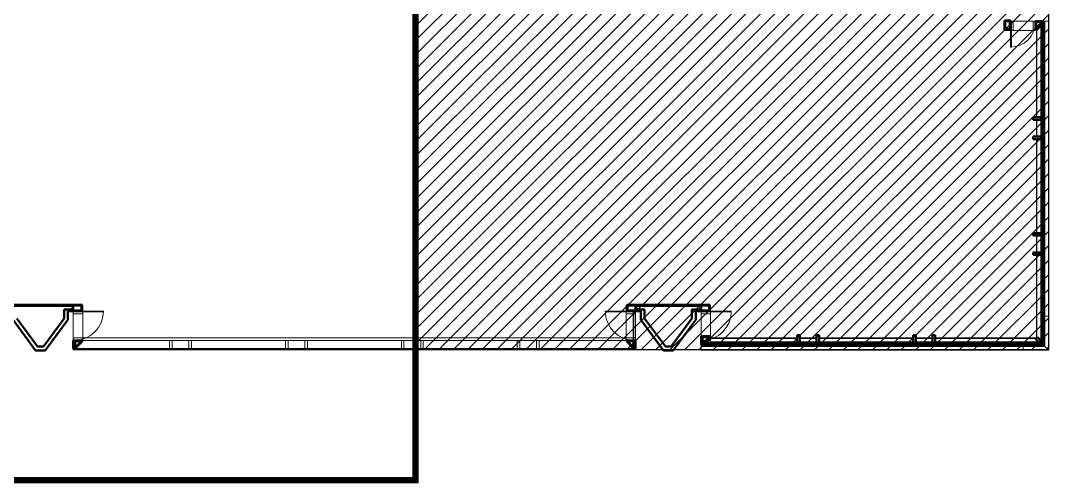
# Model space of a CAD drawing. Header units: millimetres. Extents: x 8533 to 398112, y -117646 to 105276.
# Drawn here: x 24842 to 56766, y -117646 to -103261 of the extents above; entities that cross this region are included whole.
import ezdxf

# ---------------------------------------------------------------- set-up
doc = ezdxf.new("R2010")
doc.units = ezdxf.units.MM
doc.linetypes.add('DASH', pattern=[0.35, 0.25, -0.1])
for name, color, linetype, lineweight in [('A-DOOR', 31, 'Continuous', 13), ('A-FLOR', 192, 'Continuous', 13), ('A-GLAZ', 151, 'Continuous', 13), ('A-GLAZ-CURT', 52, 'Continuous', 13), ('A-GLAZ-CWMG', 51, 'Continuous', 13), ('A-WALL', 113, 'Continuous', 13), ('A-WALL-PATT', 111, 'Continuous', 13)]:
    doc.layers.add(name, color=color, linetype=linetype, lineweight=lineweight)
pattern_1 = [(0, (0, 0), (0, 100), [])]

# ---------------------------------------------------------------- blocks, each defined once
blk = doc.blocks.new('大门构件2 - 大门构件-1944663-10F_ARC_46_000_')
at = {"layer": 'A-WALL', "lineweight": 50}
for p, q in [((26460, -53610), (24460, -53610)), ((26460, -53640), (26460, -53610)), ((43960, -53610), (43960, -53640)), ((45960, -53610), (43960, -53610)), ((45960, -53640), (45960, -53610)), ((24460, -53640), (26460, -53640)), ((26460, -53750), (26195, -53750)), ((26195, -53750), (26195, -54033)), ((26310, -54070), (26310, -53800)), ((26310, -53800), (26460, -53800)), ((26460, -53800), (26460, -53750)), ((43960, -53640), (45960, -53640)), ((44225, -53750), (43960, -53750)), ((43960, -53750), (43960, -53800)), ((43960, -53800), (44110, -53800)), ((44110, -53800), (44110, -54070)), ((44225, -54033), (44225, -53750)), ((45960, -53750), (45695, -53750)), ((45695, -53750), (45695, -54029)), ((45810, -54070), (45810, -53800)), ((45810, -53800), (45960, -53800)), ((45960, -53800), (45960, -53750)), ((24610, -54070), (25310, -55020)), ((25368, -54905), (24725, -54029)), ((26195, -54033), (25552, -54905)), ((25610, -55020), (26310, -54070)), ((44110, -54070), (44810, -55020)), ((44868, -54905), (44225, -54033)), ((45695, -54029), (45052, -54905)), ((45110, -55020), (45810, -54070)), ((25552, -54905), (25368, -54905)), ((45052, -54905), (44868, -54905)), ((25310, -55020), (25610, -55020)), ((44810, -55020), (45110, -55020))]:
    blk.add_line(p, q, dxfattribs=at)
blk = doc.blocks.new('G2 - G26-1945658-10F_ARC_46_000_')
at = {"layer": 'A-WALL-PATT'}
h = blk.add_hatch(dxfattribs=at)
h.set_pattern_fill('FP_1', color=256, style=0, pattern_type=2)
h.set_pattern_definition(pattern_1)
h.paths.add_polyline_path([(56565, -53956), (56598, -53956), (56598, -44791), (56555, -44791), (56555, -53956)], flags=0)
h = blk.add_hatch(dxfattribs=at)
h.set_pattern_fill('FP_1', color=256, style=0, pattern_type=2)
h.set_pattern_definition(pattern_1)
h.paths.add_polyline_path([(56455, -54847), (56598, -54847), (56598, -53956), (56555, -53956), (56555, -54743), (56572, -54761), (56555, -54778), (56555, -54804), (56528, -54804), (56515, -54817), (56503, -54804), (55986, -54804), (55986, -54847), (56417, -54847)], flags=0)
at = {"layer": 'A-WALL', "lineweight": 50}
for p, q in [((55400, -44771), (55400, -45062)), ((55590, -44771), (55400, -44771)), ((55420, -44791), (55570, -44791)), ((55420, -45042), (55420, -44791)), ((55570, -44791), (55570, -45042)), ((55590, -44818), (55590, -44771)), ((56367, -44790), (56367, -45061)), ((56612, -44790), (56367, -44790)), ((56387, -45049), (56387, -44810)), ((56387, -44810), (56592, -44810)), ((56592, -44844), (56387, -45049)), ((56403, -45061), (56612, -44852)), ((56598, -44791), (56555, -44791)), ((56555, -44791), (56555, -53956)), ((56592, -44810), (56592, -44844)), ((56598, -53956), (56598, -44791)), ((56612, -44852), (56612, -44790)), ((55400, -45062), (55590, -45062)), ((55570, -45042), (55420, -45042)), ((56367, -45061), (56403, -45061)), ((56542, -47774), (56294, -47774)), ((56294, -47774), (56294, -47854)), ((56294, -47854), (56542, -47854)), ((56542, -47854), (56542, -47774)), ((56542, -48374), (56294, -48374)), ((56294, -48374), (56294, -48454)), ((56294, -48454), (56542, -48454)), ((56542, -48454), (56542, -48374)), ((56542, -51374), (56294, -51374)), ((56294, -51374), (56294, -51454)), ((56542, -51454), (56542, -51374)), ((56294, -51454), (56542, -51454)), ((56542, -51974), (56294, -51974)), ((56294, -51974), (56294, -52054)), ((56542, -52054), (56542, -51974)), ((56294, -52054), (56542, -52054)), ((26751, -53610), (26460, -53610)), ((26460, -53610), (26460, -53800)), ((26480, -53780), (26480, -53630)), ((26480, -53630), (26731, -53630)), ((26731, -53630), (26731, -53780)), ((26751, -53800), (26751, -53610)), ((43960, -53610), (43669, -53610)), ((43669, -53610), (43669, -53800)), ((43689, -53780), (43689, -53630)), ((43689, -53630), (43940, -53630)), ((43940, -53630), (43940, -53780)), ((43960, -53800), (43960, -53610)), ((46251, -53610), (45960, -53610)), ((45960, -53610), (45960, -53800)), ((45980, -53780), (45980, -53630)), ((45980, -53630), (46231, -53630)), ((46231, -53630), (46231, -53780)), ((46251, -53800), (46251, -53610)), ((26460, -53800), (26508, -53800)), ((26731, -53780), (26480, -53780)), ((43940, -53780), (43689, -53780)), ((43912, -53800), (43960, -53800)), ((45960, -53800), (46008, -53800)), ((46231, -53780), (45980, -53780)), ((56598, -53956), (56555, -53956)), ((56555, -53956), (56555, -54804)), ((56555, -53956), (56598, -53956)), ((56598, -54847), (56598, -53956)), ((46251, -54578), (45980, -54578)), ((45980, -54578), (45980, -54823)), ((46251, -54612), (46251, -54578)), ((48963, -54543), (48963, -54792)), ((49043, -54543), (48963, -54543)), ((49043, -54792), (49043, -54543)), ((49563, -54543), (49563, -54792)), ((49643, -54543), (49563, -54543)), ((49643, -54792), (49643, -54543)), ((52568, -54543), (52568, -54792)), ((52648, -54543), (52568, -54543)), ((52648, -54792), (52648, -54543)), ((53168, -54543), (53168, -54792)), ((53248, -54543), (53168, -54543)), ((53248, -54792), (53248, -54543)), ((26751, -54712), (26480, -54712)), ((26480, -54712), (26480, -54957)), ((26520, -54937), (26520, -54732)), ((26520, -54732), (26737, -54732)), ((26737, -54732), (26532, -54937)), ((26541, -54957), (26751, -54747)), ((26751, -54747), (26751, -54712)), ((43940, -54712), (43669, -54712)), ((43669, -54712), (43669, -54747)), ((43669, -54747), (43879, -54957)), ((43887, -54937), (43683, -54732)), ((43683, -54732), (43900, -54732)), ((43900, -54732), (43900, -54937)), ((43940, -54957), (43940, -54712)), ((55986, -54804), (45980, -54804)), ((45980, -54804), (45980, -54847)), ((45980, -54823), (46041, -54823)), ((45980, -54847), (55986, -54847)), ((46020, -54803), (46020, -54598)), ((46020, -54598), (46237, -54598)), ((46032, -54803), (46020, -54803)), ((46237, -54598), (46032, -54803)), ((46041, -54823), (46251, -54612)), ((48963, -54792), (49043, -54792)), ((49563, -54792), (49643, -54792)), ((52568, -54792), (52648, -54792)), ((53168, -54792), (53248, -54792)), ((55986, -54804), (55986, -54847)), ((56555, -54804), (55986, -54804)), ((55986, -54847), (55986, -54804)), ((55986, -54847), (56598, -54847)), ((56423, -54608), (56366, -54664)), ((56366, -54664), (56515, -54817)), ((56572, -54761), (56423, -54608)), ((56515, -54817), (56572, -54761)), ((26480, -54957), (26541, -54957)), ((26532, -54937), (26520, -54937)), ((43879, -54957), (43940, -54957)), ((43900, -54937), (43887, -54937))]:
    blk.add_line(p, q, dxfattribs=at)
at = {"layer": 'A-WALL'}
for p, q in [((56392, -44810), (56392, -45044)), ((56403, -45033), (56403, -44810)), ((56612, -44791), (56621, -44791)), ((56621, -44791), (56642, -44791)), ((56621, -54904), (56621, -44791)), ((56642, -44791), (56654, -44791)), ((56642, -44791), (56642, -54904)), ((56654, -54642), (56654, -44791)), ((56654, -44791), (56766, -44791)), ((56766, -44791), (56766, -53956)), ((56392, -45061), (56392, -47774)), ((56403, -47774), (56403, -45061)), ((56392, -47854), (56392, -48374)), ((56403, -48374), (56403, -47854)), ((56542, -47774), (56555, -47774)), ((56555, -47854), (56542, -47854)), ((56392, -48454), (56392, -51374)), ((56403, -51374), (56403, -48454)), ((56542, -48374), (56555, -48374)), ((56555, -48454), (56542, -48454)), ((56542, -51374), (56555, -51374)), ((56392, -51454), (56392, -51974)), ((56403, -51974), (56403, -51454)), ((56555, -51454), (56542, -51454)), ((56542, -51974), (56555, -51974)), ((56392, -52054), (56392, -54638)), ((56403, -54627), (56403, -52054)), ((56555, -52054), (56542, -52054)), ((56598, -53956), (56621, -53956)), ((56621, -53956), (56598, -53956)), ((56654, -53956), (56766, -53956)), ((56766, -53956), (56654, -53956)), ((56766, -53956), (56766, -55016)), ((45980, -54871), (45980, -54847)), ((45980, -54891), (45980, -54871)), ((45980, -54871), (56654, -54871)), ((45980, -54904), (45980, -54891)), ((56654, -54891), (45980, -54891)), ((45980, -54904), (56392, -54904)), ((45980, -55016), (45980, -54904)), ((46076, -54759), (46020, -54759)), ((48963, -54759), (46104, -54759)), ((48963, -54642), (46272, -54642)), ((46272, -54652), (48963, -54652)), ((48963, -54804), (48963, -54792)), ((49563, -54642), (49043, -54642)), ((49043, -54652), (49563, -54652)), ((49563, -54759), (49043, -54759)), ((49043, -54792), (49043, -54804)), ((49563, -54804), (49563, -54792)), ((52568, -54642), (49643, -54642)), ((49643, -54652), (52568, -54652)), ((52568, -54759), (49643, -54759)), ((49643, -54792), (49643, -54804)), ((52568, -54804), (52568, -54792)), ((53168, -54642), (52648, -54642)), ((52648, -54652), (53168, -54652)), ((53168, -54759), (52648, -54759)), ((52648, -54792), (52648, -54804)), ((53168, -54804), (53168, -54792)), ((56388, -54642), (53248, -54642)), ((53248, -54652), (56377, -54652)), ((56458, -54759), (53248, -54759)), ((53248, -54792), (53248, -54804)), ((55986, -54871), (55986, -54847)), ((55986, -54847), (55986, -54871)), ((55986, -55016), (55986, -54904)), ((55986, -54904), (55986, -55016)), ((56392, -54899), (56392, -54904)), ((56403, -54904), (56392, -54904)), ((56403, -54904), (56403, -54899)), ((56509, -54904), (56403, -54904)), ((56565, -54904), (56509, -54904)), ((56565, -54904), (56565, -54892)), ((56576, -54904), (56565, -54904)), ((56576, -54904), (56621, -54904)), ((56621, -54871), (56598, -54847)), ((56642, -54904), (56621, -54904)), ((56654, -54904), (56642, -54904)), ((56643, -54814), (56654, -54814)), ((56654, -54759), (56644, -54759)), ((56654, -54642), (56649, -54642)), ((56650, -54652), (56654, -54652)), ((56654, -54642), (56654, -54643)), ((56654, -54643), (56654, -54645)), ((56654, -54645), (56654, -54648)), ((56654, -54648), (56654, -54652)), ((56654, -54652), (56654, -54705)), ((56654, -54705), (56654, -54759)), ((56654, -54759), (56654, -54814)), ((56654, -54814), (56654, -54825)), ((56654, -54871), (56654, -54825)), ((56654, -54871), (56654, -54891)), ((56654, -54891), (56654, -54904)), ((56766, -55016), (56654, -54904)), ((55986, -55016), (45980, -55016)), ((55986, -55016), (56766, -55016))]:
    blk.add_line(p, q, dxfattribs=at)
blk = doc.blocks.new('系统嵌板 - 玻璃-1965386-10F_ARC_46_000_')
at = {"layer": 'A-GLAZ-CURT', "lineweight": 18}
for p, q in [((1475, 13), (-1475, 13)), ((-1475, 13), (-1475, -12)), ((-1475, -12), (1475, -12))]:
    blk.add_line(p, q, dxfattribs=at)
blk = doc.blocks.new('窗嵌板_上悬无框铝窗 - 窗嵌板_上悬无框铝窗-1965195-10F_ARC_46_000_')
at = {"layer": 'A-GLAZ'}
for p, q in [((-300, -12.5), (-300, 12.5)), ((-300, 12.5), (300, 12.5)), ((300, 12.5), (300, -12.5)), ((300, -12.5), (-300, -12.5))]:
    blk.add_line(p, q, dxfattribs=at)
blk = doc.blocks.new('系统嵌板 - 玻璃-1965072-10F_ARC_46_000_')
at = {"layer": 'A-GLAZ-CURT', "lineweight": 18}
for p, q in [((1500, 12.5), (-1500, 12.5)), ((-1500, -12.5), (1500, -12.5))]:
    blk.add_line(p, q, dxfattribs=at)
blk = doc.blocks.new('系统嵌板 - 玻璃-V1-10F_ARC_46_000_')
at = {"layer": 'A-GLAZ-CURT', "lineweight": 18}
for p, q in [((1500, 12.5), (-1500, 12.5)), ((-1500, -12.5), (1500, -12.5))]:
    blk.add_line(p, q, dxfattribs=at)
blk = doc.blocks.new('系统嵌板 - 玻璃-V2-10F_ARC_46_000_')
at = {"layer": 'A-GLAZ-CURT', "lineweight": 18}
for p, q in [((1500, 12.5), (-1500, 12.5)), ((-1500, -12.5), (1500, -12.5))]:
    blk.add_line(p, q, dxfattribs=at)
blk = doc.blocks.new('系统嵌板 - 玻璃-1965073-10F_ARC_46_000_')
at = {"layer": 'A-GLAZ-CURT', "lineweight": 18}
for p, q in [((1475, 12), (-1475, 12)), ((1475, -13), (1475, 12)), ((-1475, -13), (1475, -13))]:
    blk.add_line(p, q, dxfattribs=at)
blk = doc.blocks.new('矩形竖梃 - 80 x 292-1965075-10F_ARC_46_000_')
at = {"layer": 'A-GLAZ-CWMG'}
h = blk.add_hatch(dxfattribs=at)
h.set_pattern_fill('FP_2', color=256, style=0, pattern_type=2)
h.set_pattern_definition([(225, (26479.86, -54972.77), (88.38835, -88.38835), []), (225, (26448.61, -54972.77), (1e-14, -176.7767), []), (225, (26511.11, -54972.77), (1e-14, -176.7767), [])])
h.paths.add_polyline_path([(-80, 28), (-80, -35), (-61, -16), (-52, -36), (-80, -63), (-80, -264), (0, -264), (0, 28), (-52, 28)], flags=0)
for p, q in [((0, 28), (-80, 28)), ((-80, 28), (-80, -264)), ((0, -264), (0, 28)), ((-80, -264), (0, -264))]:
    blk.add_line(p, q, dxfattribs=at)
blk = doc.blocks.new('矩形竖梃 - 80 x 292-1965076-10F_ARC_46_000_')
at = {"layer": 'A-GLAZ-CWMG'}
h = blk.add_hatch(dxfattribs=at)
h.set_pattern_fill('FP_3', color=256, style=0, pattern_type=2)
h.set_pattern_definition([(315, (-43939.86, -54972.77), (88.38835, 88.38835), []), (315, (-43908.61, -54972.77), (176.7767, 0), []), (315, (-43971.11, -54972.77), (176.7767, 0), [])])
h.paths.add_polyline_path([(-80, 28), (0, 28), (0, -264), (-80, -264), (-80, -63), (-52, -36), (-61, -16), (-80, -35), (-80, 13)], flags=0)
for p, q in [((-80, 28), (0, 28)), ((-80, -264), (-80, 28)), ((0, 28), (0, -264)), ((0, -264), (-80, -264))]:
    blk.add_line(p, q, dxfattribs=at)
blk = doc.blocks.new('矩形竖梃 - 80 x 292-1965117-10F_ARC_46_000_')
at = {"layer": 'A-GLAZ-CWMG'}
for p, q in [((40950, -54960), (40950, -54709)), ((40950, -54709), (43860, -54709)), ((40950, -55001), (40950, -54985)), ((43860, -55001), (40950, -55001))]:
    blk.add_line(p, q, dxfattribs=at)
blk = doc.blocks.new('矩形竖梃 - 80 x 292-1965118-10F_ARC_46_000_')
at = {"layer": 'A-GLAZ-CWMG'}
for p, q in [((40350, -54960), (40350, -54709)), ((40350, -54709), (40870, -54709)), ((40870, -54709), (40870, -54960)), ((40350, -55001), (40350, -54985)), ((40870, -55001), (40350, -55001)), ((40870, -54985), (40870, -55001))]:
    blk.add_line(p, q, dxfattribs=at)
blk = doc.blocks.new('矩形竖梃 - 80 x 292-1965119-10F_ARC_46_000_')
at = {"layer": 'A-GLAZ-CWMG'}
for p, q in [((37350, -54960), (37350, -54709)), ((37350, -54709), (40270, -54709)), ((40270, -54709), (40270, -54960)), ((37350, -55001), (37350, -54985)), ((40270, -55001), (37350, -55001)), ((40270, -54985), (40270, -55001))]:
    blk.add_line(p, q, dxfattribs=at)
blk = doc.blocks.new('矩形竖梃 - 80 x 292-V3-10F_ARC_46_000_')
at = {"layer": 'A-GLAZ-CWMG'}
for p, q in [((26560, -54712), (26560, -54709)), ((26560, -54709), (29470, -54709)), ((26560, -54909), (26560, -54732)), ((29470, -54709), (29470, -54960)), ((26560, -54960), (26560, -54938)), ((26560, -55001), (26560, -54985)), ((29470, -55001), (26560, -55001)), ((29470, -54985), (29470, -55001))]:
    blk.add_line(p, q, dxfattribs=at)
blk = doc.blocks.new('矩形竖梃 - 80 x 292-1965121-10F_ARC_46_000_')
at = {"layer": 'A-GLAZ-CWMG'}
for p, q in [((-40, 12.5), (-40, 28)), ((-40, 28), (40, 28)), ((40, 28), (40, 12.5)), ((-40, -264), (-40, -12.5)), ((40, -264), (-40, -264)), ((40, -12.5), (40, -264))]:
    blk.add_line(p, q, dxfattribs=at)
blk = doc.blocks.new('系统嵌板 - 玻璃-1986098-10F_ARC_46_000_')
at = {"layer": 'A-GLAZ-CURT'}
h = blk.add_hatch(dxfattribs=at)
h.set_pattern_fill('FP_44', color=256, style=0, pattern_type=2)
h.set_pattern_definition([(90, (-54252.93, -43876.86), (-100, 6e-15), [])])
h.paths.add_polyline_path([(453, -12), (453, 12), (-427, 12), (-427, -12), (377, -12)], flags=0)
at = {"layer": 'A-GLAZ-CURT', "lineweight": 18}
for p, q in [((453, 12), (-427, 12)), ((453, -12), (453, 12)), ((-427, -12), (453, -12))]:
    blk.add_line(p, q, dxfattribs=at)
blk = doc.blocks.new('门嵌板_单开门2 - 门嵌板_单开门2-1985838-10F_ARC_46_000_')
at = {"layer": 'A-DOOR'}
for p, q in [((455, 909), (430, 909)), ((430, 909), (430, 0)), ((455, 0), (455, 909)), ((455, 0), (430, 0))]:
    blk.add_line(p, q, dxfattribs=at)
blk.add_arc((455, 0), 909, 90, 180, dxfattribs=at)
blk = doc.blocks.new('矩形竖梃 - 80 x 292-1966264-10F_ARC_46_000_')
at = {"layer": 'A-GLAZ-CWMG'}
for p, q in [((-80, -23), (-80, 28)), ((-80, 28), (0, 28)), ((-80, -264), (-80, -48)), ((-25, -264), (-80, -264))]:
    blk.add_line(p, q, dxfattribs=at)
blk = doc.blocks.new('矩形竖梃 - 80 x 292-1966243-10F_ARC_46_000_')
at = {"layer": 'A-GLAZ-CWMG'}
for p, q in [((43648, -53880), (43864, -53880)), ((43648, -54629), (43648, -53880)), ((43889, -53880), (43940, -53880)), ((43940, -53880), (43940, -54629)), ((43864, -54629), (43648, -54629)), ((43940, -54629), (43889, -54629))]:
    blk.add_line(p, q, dxfattribs=at)
blk = doc.blocks.new('矩形竖梃 - 80 x 292-1966269-10F_ARC_46_000_')
at = {"layer": 'A-GLAZ-CWMG'}
for p, q in [((-1, 28), (-80, 28)), ((-80, 28), (-80, -23)), ((-80, -48), (-80, -264)), ((-80, -264), (0, -264)), ((0, -264), (0, -52))]:
    blk.add_line(p, q, dxfattribs=at)
blk = doc.blocks.new('门嵌板_单开门2 - 门嵌板_单开门2-1985839-10F_ARC_46_000_')
at = {"layer": 'A-DOOR'}
for p, q in [((455, 0), (430, 0)), ((430, -909), (430, 0)), ((455, 0), (455, -909)), ((455, -909), (430, -909))]:
    blk.add_line(p, q, dxfattribs=at)
blk.add_arc((455, 0), 909, 180, 270, dxfattribs=at)
blk = doc.blocks.new('矩形竖梃 - 80 x 292-1985754-10F_ARC_46_000_')
at = {"layer": 'A-GLAZ-CWMG'}
for p, q in [((-80, -28), (-80, 264)), ((-80, 264), (-25, 264)), ((0, -28), (-80, -28))]:
    blk.add_line(p, q, dxfattribs=at)
blk = doc.blocks.new('矩形竖梃 - 80 x 292-1985751-10F_ARC_46_000_')
at = {"layer": 'A-GLAZ-CWMG'}
for p, q in [((45980, -53880), (46272, -53880)), ((45980, -54578), (45980, -53880)), ((46272, -53880), (46272, -54629)), ((46205, -54629), (46020, -54629)), ((46272, -54629), (46234, -54629))]:
    blk.add_line(p, q, dxfattribs=at)
blk = doc.blocks.new('矩形竖梃 - 80 x 292-1985755-10F_ARC_46_000_')
at = {"layer": 'A-GLAZ-CWMG'}
for p, q in [((0, 264), (-80, 264)), ((-80, 264), (-80, 226)), ((-80, 198), (-80, 12)), ((0, 146), (0, 264)), ((0, 12), (0, 118))]:
    blk.add_line(p, q, dxfattribs=at)
blk = doc.blocks.new('矩形竖梃 - 80 x 292-V45-10F_ARC_46_000_')
at = {"layer": 'A-GLAZ-CWMG'}
for p, q in [((26480, -53880), (26772, -53880)), ((26480, -54629), (26480, -53880)), ((26772, -53880), (26772, -54629)), ((26772, -54629), (26480, -54629))]:
    blk.add_line(p, q, dxfattribs=at)
blk = doc.blocks.new('矩形竖梃 - 80 x 292-V46-10F_ARC_46_000_')
at = {"layer": 'A-GLAZ-CWMG'}
for p, q in [((0, 264), (-80, 264)), ((-80, 264), (-80, -28)), ((0, 52), (0, 264)), ((-80, -28), (-1, -28))]:
    blk.add_line(p, q, dxfattribs=at)
blk = doc.blocks.new('门嵌板_单开门2 - 门嵌板_单开门2-1986578-10F_ARC_46_000_')
at = {"layer": 'A-DOOR'}
for p, q in [((389, 777), (364, 777)), ((364, 777), (364, 0)), ((389, 0), (389, 777)), ((389, 0), (364, 0))]:
    blk.add_line(p, q, dxfattribs=at)
blk.add_arc((389, 0), 777, 90, 180, dxfattribs=at)
blk = doc.blocks.new('矩形竖梃 - 80 x 292-V43-10F_ARC_46_000_')
at = {"layer": 'A-GLAZ-CWMG'}
for p, q in [((-80, -264), (-80, 28)), ((-80, 28), (0, 28)), ((-25, -264), (-80, -264))]:
    blk.add_line(p, q, dxfattribs=at)
blk = doc.blocks.new('矩形竖梃 - 80 x 292-1986576-10F_ARC_46_000_')
at = {"layer": 'A-GLAZ-CWMG'}
for p, q in [((24148, -53880), (24440, -53880)), ((24148, -54498), (24148, -53880)), ((24440, -53880), (24440, -54498)), ((24440, -54498), (24148, -54498))]:
    blk.add_line(p, q, dxfattribs=at)
blk = doc.blocks.new('矩形竖梃 - 80 x 292-V54-10F_ARC_46_000_')
at = {"layer": 'A-GLAZ-CWMG'}
for p, q in [((0, 28), (-80, 28)), ((-80, 28), (-80, -264)), ((-80, -264), (0, -264)), ((0, -264), (0, -243))]:
    blk.add_line(p, q, dxfattribs=at)

msp = doc.modelspace()

# ---------------------------------------------------------------- hatches: boundary and pattern name
h = msp.add_hatch()
h.set_pattern_fill('ANSI31', color=1, scale=200)
h.set_pattern_definition([(45, (0, 0), (-224.5064, 224.5064), [])])
h.paths.add_polyline_path([(37110, -71554), (56766, -71554), (56766, -113491), (37110, -113491)])

# ---------------------------------------------------------------- linework, layer by layer
at = {"color": 1, "linetype": 'DASH', "lineweight": 50, "ltscale": 5000, "const_width": 200}
msp.add_lwpolyline([(8633, -117546), (37110, -117546), (37110, -63546), (8633, -63546)], close=True, dxfattribs=at)
msp.add_lwpolyline([(37110, -71554), (56766, -71554), (56766, -113491), (37110, -113491)], close=True)
at = {"layer": 'A-FLOR'}
for p, q in [((55400, -103261), (55400, -103551)), ((56367, -103551), (56392, -103551)), ((26751, -112100), (24460, -112100)), ((26751, -112290), (26751, -112100)), ((45960, -112100), (43669, -112100)), ((43669, -112100), (43669, -112290)), ((46251, -112100), (45960, -112100)), ((46251, -112290), (46251, -112100)), ((43648, -113118), (26772, -113118)), ((48963, -113118), (46272, -113118)), ((49563, -113118), (49043, -113118)), ((52568, -113118), (49643, -113118)), ((53168, -113118), (52648, -113118)), ((56392, -113118), (53248, -113118))]:
    msp.add_line(p, q, dxfattribs=at)

# ---------------------------------------------------------------- block references
at = {"layer": 'A-DOOR'}
for name, p, rotation in [('门嵌板_单开门2 - 门嵌板_单开门2-1986578-10F_ARC_46_000_', (55979, -103308), 180), ('门嵌板_单开门2 - 门嵌板_单开门2-1985839-10F_ARC_46_000_', (26508, -112745), 89.9999999812936), ('门嵌板_单开门2 - 门嵌板_单开门2-1985838-10F_ARC_46_000_', (43912, -112745), 90.00000001870643), ('门嵌板_单开门2 - 门嵌板_单开门2-1985839-10F_ARC_46_000_', (46008, -112745), 89.9999999812936)]:
    msp.add_blockref(name, p, dxfattribs=dict(at, rotation=rotation))
at = {"layer": 'A-GLAZ', "rotation": 180}
for p in [(29810, -113463), (33410, -113463), (37010, -113463), (40610, -113463)]:
    msp.add_blockref('窗嵌板_上悬无框铝窗 - 窗嵌板_上悬无框铝窗-1965195-10F_ARC_46_000_', p, dxfattribs=at)
at = {"layer": 'A-GLAZ-CURT', "rotation": 270}
msp.add_blockref('系统嵌板 - 玻璃-1986098-10F_ARC_46_000_', (43877, -112743), dxfattribs=at)
at = {"layer": 'A-GLAZ-CURT'}
for name, p in [('系统嵌板 - 玻璃-1965386-10F_ARC_46_000_', (28035, -113463)), ('系统嵌板 - 玻璃-1965072-10F_ARC_46_000_', (31610, -113463)), ('系统嵌板 - 玻璃-V1-10F_ARC_46_000_', (35210, -113463)), ('系统嵌板 - 玻璃-V2-10F_ARC_46_000_', (38810, -113463)), ('系统嵌板 - 玻璃-1965073-10F_ARC_46_000_', (42385, -113463))]:
    msp.add_blockref(name, p, dxfattribs=at)
at = {"layer": 'A-GLAZ-CWMG', "extrusion": (0, 0, -1)}
msp.add_blockref('矩形竖梃 - 80 x 292-V43-10F_ARC_46_000_', (-55590, -103308), dxfattribs=at)
at = {"layer": 'A-GLAZ-CWMG'}
for name, p, rotation in [('矩形竖梃 - 80 x 292-1986576-10F_ARC_46_000_', (1789, -127720), 89.99999998129164), ('矩形竖梃 - 80 x 292-V46-10F_ARC_46_000_', (26508, -113199), 269.9999999812936), ('矩形竖梃 - 80 x 292-1965075-10F_ARC_46_000_', (26480, -113463), 180), ('矩形竖梃 - 80 x 292-1966269-10F_ARC_46_000_', (43912, -113199), 270.0000000187064), ('矩形竖梃 - 80 x 292-1985755-10F_ARC_46_000_', (46008, -113199), 269.9999999812936)]:
    msp.add_blockref(name, p, dxfattribs=dict(at, rotation=rotation))
for name, p in [('矩形竖梃 - 80 x 292-V54-10F_ARC_46_000_', (56367, -103308)), ('矩形竖梃 - 80 x 292-V45-10F_ARC_46_000_', (0, -58490)), ('矩形竖梃 - 80 x 292-1966243-10F_ARC_46_000_', (0, -58490)), ('矩形竖梃 - 80 x 292-1985751-10F_ARC_46_000_', (0, -58490)), ('矩形竖梃 - 80 x 292-V3-10F_ARC_46_000_', (0, -58490)), ('矩形竖梃 - 80 x 292-1965118-10F_ARC_46_000_', (-10800, -58490)), ('矩形竖梃 - 80 x 292-1965119-10F_ARC_46_000_', (-7200, -58490)), ('矩形竖梃 - 80 x 292-1965118-10F_ARC_46_000_', (-7200, -58490)), ('矩形竖梃 - 80 x 292-1965119-10F_ARC_46_000_', (-3600, -58490)), ('矩形竖梃 - 80 x 292-1965118-10F_ARC_46_000_', (-3600, -58490)), ('矩形竖梃 - 80 x 292-1965119-10F_ARC_46_000_', (0, -58490)), ('矩形竖梃 - 80 x 292-1965118-10F_ARC_46_000_', (0, -58490)), ('矩形竖梃 - 80 x 292-1965117-10F_ARC_46_000_', (0, -58490))]:
    msp.add_blockref(name, p, dxfattribs=at)
at = {"layer": 'A-GLAZ-CWMG', "extrusion": (0, 0, -1)}
for name, p, rotation in [('矩形竖梃 - 80 x 292-1985754-10F_ARC_46_000_', (-26508, -112290), 90.00000001870643), ('矩形竖梃 - 80 x 292-1966264-10F_ARC_46_000_', (-43912, -112290), 89.9999999812936), ('矩形竖梃 - 80 x 292-1985754-10F_ARC_46_000_', (-46008, -112290), 90.00000001870643), ('矩形竖梃 - 80 x 292-1965121-10F_ARC_46_000_', (-29510, -113463), 180), ('矩形竖梃 - 80 x 292-1965121-10F_ARC_46_000_', (-30110, -113463), 180), ('矩形竖梃 - 80 x 292-1965121-10F_ARC_46_000_', (-33110, -113463), 180), ('矩形竖梃 - 80 x 292-1965121-10F_ARC_46_000_', (-33710, -113463), 180), ('矩形竖梃 - 80 x 292-1965121-10F_ARC_46_000_', (-36710, -113463), 180), ('矩形竖梃 - 80 x 292-1965121-10F_ARC_46_000_', (-37310, -113463), 180), ('矩形竖梃 - 80 x 292-1965121-10F_ARC_46_000_', (-40310, -113463), 180), ('矩形竖梃 - 80 x 292-1965121-10F_ARC_46_000_', (-40910, -113463), 180), ('矩形竖梃 - 80 x 292-1965076-10F_ARC_46_000_', (-43940, -113463), 180)]:
    msp.add_blockref(name, p, dxfattribs=dict(at, rotation=rotation))
at = {"layer": 'A-WALL'}
for name in ['大门构件2 - 大门构件-1944663-10F_ARC_46_000_', 'G2 - G26-1945658-10F_ARC_46_000_']:
    msp.add_blockref(name, (0, -58490), dxfattribs=at)

doc.saveas('drawing.dxf')
